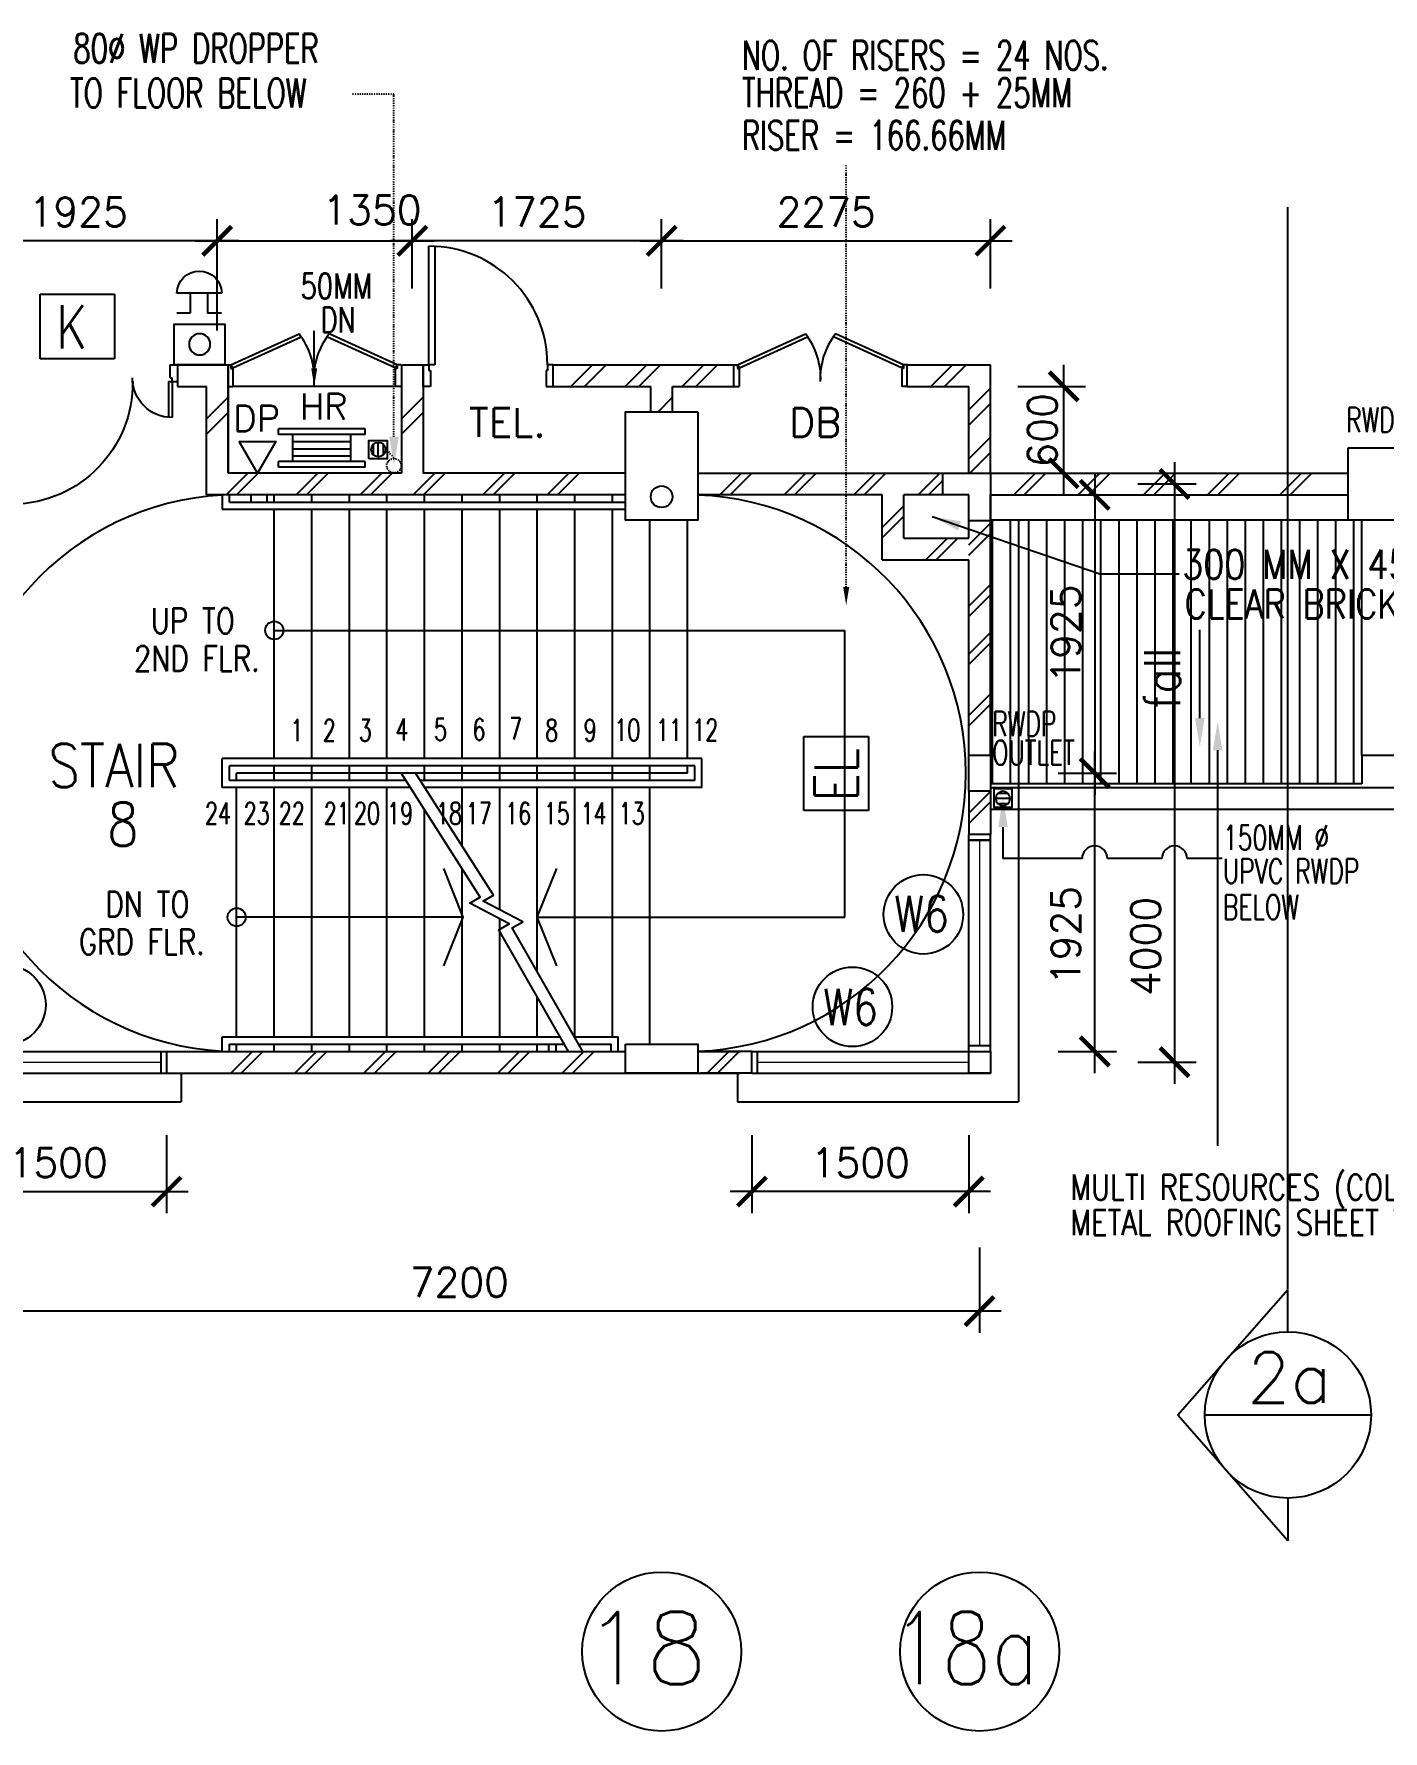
# Model space of a CAD drawing. Header units: feet. Extents: x 1613173 to 1750704, y -859418 to -757301.
# Drawn here: x 1696617 to 1705952, y -847051 to -835311 of the extents above; entities that cross this region are included whole.
import ezdxf

# ---------------------------------------------------------------- set-up
doc = ezdxf.new("R2010")
doc.units = ezdxf.units.FT
doc.header["$LTSCALE"] = 13
doc.header["$MEASUREMENT"] = 0
doc.linetypes.add('DIVIDE', pattern=[1.25, 0.5, -0.25, 0, -0.25, 0, -0.25])
doc.layers.get('0').update_dxf_attribs({"linetype": 'CONTINUOUS'})
for name, color, linetype in [('-EL & K', 10, 'CONTINUOUS'), ('-FF', 240, 'CONTINUOUS'), ('-HR', 4, 'CONTINUOUS'), ('AR', 7, 'CONTINUOUS'), ('AR1', 7, 'CONTINUOUS'), ('COL', 3, 'CONTINUOUS'), ('DIM', 7, 'CONTINUOUS'), ('DOOR', 5, 'CONTINUOUS'), ('DR', 7, 'CONTINUOUS'), ('extension', 1, 'CONTINUOUS'), ('FIT', 5, 'CONTINUOUS'), ('FLASH', 35, 'CONTINUOUS'), ('GRID-T', 7, 'CONTINUOUS'), ('hatch', 7, 'CONTINUOUS'), ('hatchb', 251, 'CONTINUOUS'), ('LINE', 7, 'CONTINUOUS'), ('PIPE', 5, 'DIVIDE'), ('RWDP', 145, 'CONTINUOUS'), ('SPEC', 7, 'CONTINUOUS'), ('stair', 7, 'CONTINUOUS'), ('T25', 7, 'CONTINUOUS'), ('T50', 4, 'CONTINUOUS'), ('TEX', 2, 'CONTINUOUS'), ('WALL', 2, 'CONTINUOUS'), ('WIN', 5, 'CONTINUOUS'), ('WIN-T', 7, 'CONTINUOUS'), ('WP', 50, 'DIVIDE')]:
    doc.layers.add(name, color=color, linetype=linetype)
doc.styles.add('E', font='ROMANS.SHX', dxfattribs={"width": 0.9})
doc.styles.add('ROMANS', font='romans')
doc.styles.get("Standard").update_dxf_attribs({"font": 'ROMANS.SHX'})
doc.dimstyles.get("Standard").update_dxf_attribs({"dimtxt": 0.18, "dimasz": 0.18, "dimexe": 0.18, "dimexo": 0.0625, "dimgap": 0.09, "dimtad": 0, "dimtih": 1, "dimtoh": 1, "dimdec": 4, "dimzin": 0, "dimdsep": 46, "dimtxsty": 'Standard', "dimcen": 0.09, "dimadec": 0, "dimazin": 0, "dimtfac": 1, "dimtdec": 4, "dimtofl": 0, "dimtmove": 0, "dimatfit": 3, "dimfxl": 1, "dimtolj": 1, "dimtzin": 0, "dimarcsym": 0})
doc.dimstyles.new('STANDARD$0', dxfattribs={"dimscale": 0, "dimtxt": 8, "dimasz": 6, "dimexe": 1, "dimexo": 1, "dimgap": 3, "dimtad": 1, "dimdec": 0, "dimlfac": -1, "dimrnd": 1, "dimzin": 0, "dimdsep": 46, "dimtxsty": 'Standard', "dimcen": 0, "dimclrd": 5, "dimclre": 250, "dimadec": 0, "dimazin": 0, "dimtfac": 1, "dimtdec": 4, "dimtofl": 0, "dimtmove": 0, "dimatfit": 3, "dimfxl": 1, "dimtolj": 1, "dimtzin": 0, "dimarcsym": 0})

# ---------------------------------------------------------------- blocks, each defined once
blk = doc.blocks.new('_ARCHTICK')
at = {"color": 0, "linetype": 'ByBlock', "const_width": 0.15}
blk.add_lwpolyline([(-0.5, -0.5), (0.5, 0.5)], dxfattribs=at)
blk = doc.blocks.new('*D209')
at = {"layer": 'DIM', "color": 7, "lineweight": -2, "transparency": 16777216}
for p, q in [((1704509, -838274), (1704509, -842574)), ((1704255, -838424), (1704659, -838424)), ((1704255, -842424), (1704659, -842424))]:
    blk.add_line(p, q, dxfattribs=at)
at = {"layer": 'DIM', "color": 7, "lineweight": -2, "transparency": 16777216, "xscale": 200, "yscale": 200, "zscale": 200}
for p, rotation in [((1704509, -838424), 90), ((1704509, -842424), 270)]:
    blk.add_blockref('_ARCHTICK', p, dxfattribs=dict(at, rotation=rotation))
at = {"layer": 'DIM', "color": 7, "transparency": 16777216, "insert": (1704309, -841623), "char_height": 200, "attachment_point": 5, "rotation": 90, "style": 'ROMANS'}
blk.add_mtext('\\A1;4000', dxfattribs=at)
blk = doc.blocks.new('*D210')
at = {"layer": 'DIM', "color": 7, "lineweight": -2, "transparency": 16777216}
for p, q in [((1703957, -838349), (1703957, -840574)), ((1703703, -838499), (1704107, -838499)), ((1703703, -840424), (1704107, -840424))]:
    blk.add_line(p, q, dxfattribs=at)
at = {"layer": 'DIM', "color": 7, "lineweight": -2, "transparency": 16777216, "xscale": 200, "yscale": 200, "zscale": 200}
for p, rotation in [((1703957, -838499), 90), ((1703957, -840424), 270)]:
    blk.add_blockref('_ARCHTICK', p, dxfattribs=dict(at, rotation=rotation))
at = {"layer": 'DIM', "color": 7, "transparency": 16777216, "insert": (1703757, -839462), "char_height": 200, "attachment_point": 5, "rotation": 90, "style": 'ROMANS'}
blk.add_mtext('\\A1;1925', dxfattribs=at)
blk = doc.blocks.new('*D211')
at = {"layer": 'DIM', "color": 7, "lineweight": -2, "transparency": 16777216}
for p, q in [((1703957, -842499), (1703957, -840274)), ((1703703, -840424), (1704107, -840424)), ((1703703, -842349), (1704107, -842349))]:
    blk.add_line(p, q, dxfattribs=at)
at = {"layer": 'DIM', "color": 7, "lineweight": -2, "transparency": 16777216, "xscale": 200, "yscale": 200, "zscale": 200}
for p, rotation in [((1703957, -840424), 90), ((1703957, -842349), 270)]:
    blk.add_blockref('_ARCHTICK', p, dxfattribs=dict(at, rotation=rotation))
at = {"layer": 'DIM', "color": 7, "transparency": 16777216, "insert": (1703757, -841548), "char_height": 200, "attachment_point": 5, "rotation": 90, "style": 'ROMANS'}
blk.add_mtext('\\A1;1925', dxfattribs=at)
blk = doc.blocks.new('*D212')
at = {"layer": 'DIM', "color": 7, "lineweight": -2, "transparency": 16777216}
for p, q in [((1695960, -843706), (1695960, -844296)), ((1703160, -843706), (1703160, -844296)), ((1703310, -844146), (1695810, -844146))]:
    blk.add_line(p, q, dxfattribs=at)
at = {"layer": 'DIM', "color": 7, "lineweight": -2, "transparency": 16777216, "xscale": 200, "yscale": 200, "zscale": 200}
for p, rotation in [((1695960, -844146), 180.0000000117561), ((1703160, -844146), 1.175611608061899e-08)]:
    blk.add_blockref('_ARCHTICK', p, dxfattribs=dict(at, rotation=rotation))
at = {"layer": 'DIM', "color": 7, "transparency": 16777216, "insert": (1699560, -843946), "char_height": 200, "attachment_point": 5, "rotation": 0, "style": 'ROMANS'}
blk.add_mtext('\\A1;7200', dxfattribs=at)
blk = doc.blocks.new('DR-900-B')
at = {"layer": 'DR'}
for p, q in [((0, 900), (-150, 900)), ((-150, 900), (-150, 860)), ((-150, 860), (-110, 860)), ((-110, 860), (-110, 850)), ((-110, 850), (0, 850)), ((0, 850), (0, 900)), ((-150, 40), (-970, 40)), ((-969, 80), (-150, 80)), ((-150, 80), (-150, 40)), ((-150, 40), (-110, 40)), ((-150, 0), (-150, 40)), ((0, 0), (-150, 0)), ((-110, 50), (0, 50)), ((-110, 40), (-110, 50)), ((0, 50), (0, 0))]:
    blk.add_line(p, q, dxfattribs=at)
blk.add_arc((-150, 40), 820, 90, 180, dxfattribs=at)
blk = doc.blocks.new('D1200')
at = {"layer": 'DR', "color": 7}
for p, q in [((37, 115), (37, 965)), ((62, 115), (62, 965)), ((1138, 115), (1138, 364)), ((1163, 115), (1163, 365)), ((0, 115), (37, 115)), ((37, 115), (37, 90)), ((62, 115), (37, 115)), ((37, 90), (50, 90)), ((50, 90), (50, 0)), ((1138, 115), (1163, 115)), ((1150, 90), (1150, 0)), ((1150, 90), (1163, 90)), ((1163, 115), (1163, 90)), ((1163, 115), (1200, 115))]:
    blk.add_line(p, q, dxfattribs=at)
blk.add_arc((1163, 90), 275, 90, 180, dxfattribs=at)
at = {"layer": 'WIN', "color": 7}
for p, q in [((62, 965), (37, 965)), ((62, 965), (62, 965)), ((50, 0), (0, 0)), ((1150, 0), (1200, 0))]:
    blk.add_line(p, q, dxfattribs=at)
blk.add_arc((50, 125), 840, 359.3227, 89.147, dxfattribs=at)
blk = doc.blocks.new('*D213')
at = {"layer": 'DIM', "color": 7, "lineweight": -2, "transparency": 16777216}
for p, q in [((1695960, -837362), (1695960, -836592)), ((1697885, -837362), (1697885, -836592)), ((1698035, -836742), (1695810, -836742))]:
    blk.add_line(p, q, dxfattribs=at)
at = {"layer": 'DIM', "color": 7, "lineweight": -2, "transparency": 16777216, "xscale": 200, "yscale": 200, "zscale": 200, "rotation": 180}
blk.add_blockref('_ARCHTICK', (1695960, -836742), dxfattribs=at)
at = {"layer": 'DIM', "color": 7, "lineweight": -2, "transparency": 16777216, "xscale": 200, "yscale": 200, "zscale": 200}
blk.add_blockref('_ARCHTICK', (1697885, -836742), dxfattribs=at)
at = {"layer": 'DIM', "color": 7, "transparency": 16777216, "insert": (1696923, -836542), "char_height": 200, "attachment_point": 5, "style": 'ROMANS'}
blk.add_mtext('\\A1;1925', dxfattribs=at)
blk = doc.blocks.new('*D214')
at = {"layer": 'DIM', "color": 7, "lineweight": -2, "transparency": 16777216}
for p, q in [((1697885, -837071), (1697885, -836592)), ((1699235, -837071), (1699235, -836592)), ((1697735, -836742), (1699385, -836742))]:
    blk.add_line(p, q, dxfattribs=at)
at = {"layer": 'DIM', "color": 7, "lineweight": -2, "transparency": 16777216, "xscale": 200, "yscale": 200, "zscale": 200, "rotation": 180}
blk.add_blockref('_ARCHTICK', (1697885, -836742), dxfattribs=at)
at = {"layer": 'DIM', "color": 7, "lineweight": -2, "transparency": 16777216, "xscale": 200, "yscale": 200, "zscale": 200}
blk.add_blockref('_ARCHTICK', (1699235, -836742), dxfattribs=at)
at = {"layer": 'DIM', "color": 7, "transparency": 16777216, "insert": (1698956, -836529), "char_height": 200, "attachment_point": 5, "style": 'ROMANS'}
blk.add_mtext('\\A1;1350', dxfattribs=at)
blk = doc.blocks.new('*D215')
at = {"layer": 'DIM', "color": 7, "lineweight": -2, "transparency": 16777216}
for p, q in [((1699235, -837071), (1699235, -836592)), ((1700960, -837071), (1700960, -836592)), ((1701110, -836742), (1699085, -836742))]:
    blk.add_line(p, q, dxfattribs=at)
at = {"layer": 'DIM', "color": 7, "lineweight": -2, "transparency": 16777216, "xscale": 200, "yscale": 200, "zscale": 200, "rotation": 180}
blk.add_blockref('_ARCHTICK', (1699235, -836742), dxfattribs=at)
at = {"layer": 'DIM', "color": 7, "lineweight": -2, "transparency": 16777216, "xscale": 200, "yscale": 200, "zscale": 200}
blk.add_blockref('_ARCHTICK', (1700960, -836742), dxfattribs=at)
at = {"layer": 'DIM', "color": 7, "transparency": 16777216, "insert": (1700098, -836542), "char_height": 200, "attachment_point": 5, "style": 'ROMANS'}
blk.add_mtext('\\A1;1725', dxfattribs=at)
blk = doc.blocks.new('*D216')
at = {"layer": 'DIM', "color": 7, "lineweight": -2, "transparency": 16777216}
for p, q in [((1700960, -837071), (1700960, -836592)), ((1703235, -837071), (1703235, -836592)), ((1700810, -836742), (1703385, -836742))]:
    blk.add_line(p, q, dxfattribs=at)
at = {"layer": 'DIM', "color": 7, "lineweight": -2, "transparency": 16777216, "xscale": 200, "yscale": 200, "zscale": 200, "rotation": 180}
blk.add_blockref('_ARCHTICK', (1700960, -836742), dxfattribs=at)
at = {"layer": 'DIM', "color": 7, "lineweight": -2, "transparency": 16777216, "xscale": 200, "yscale": 200, "zscale": 200}
blk.add_blockref('_ARCHTICK', (1703235, -836742), dxfattribs=at)
at = {"layer": 'DIM', "color": 7, "transparency": 16777216, "insert": (1702098, -836542), "char_height": 200, "attachment_point": 5, "style": 'ROMANS'}
blk.add_mtext('\\A1;2275', dxfattribs=at)
blk = doc.blocks.new('*D217')
at = {"layer": 'DIM', "color": 7, "lineweight": -2, "transparency": 16777216}
for p, q in [((1703742, -838499), (1703742, -837599)), ((1703424, -837749), (1703892, -837749)), ((1703424, -838349), (1703892, -838349))]:
    blk.add_line(p, q, dxfattribs=at)
at = {"layer": 'DIM', "color": 7, "lineweight": -2, "transparency": 16777216, "xscale": 200, "yscale": 200, "zscale": 200}
for p, rotation in [((1703742, -837749), 90), ((1703742, -838349), 270)]:
    blk.add_blockref('_ARCHTICK', p, dxfattribs=dict(at, rotation=rotation))
at = {"layer": 'DIM', "color": 7, "transparency": 16777216, "insert": (1703595, -838053), "char_height": 200, "attachment_point": 5, "rotation": 90, "style": 'ROMANS'}
blk.add_mtext('\\A1;600', dxfattribs=at)
blk = doc.blocks.new('*D225')
at = {"layer": 'DIM', "color": 7, "lineweight": -2, "transparency": 16777216}
for p, q in [((1696035, -842928), (1696035, -843469)), ((1697535, -842928), (1697535, -843469)), ((1695885, -843319), (1697685, -843319))]:
    blk.add_line(p, q, dxfattribs=at)
at = {"layer": 'DIM', "color": 7, "lineweight": -2, "transparency": 16777216, "xscale": 200, "yscale": 200, "zscale": 200, "rotation": 180}
blk.add_blockref('_ARCHTICK', (1696035, -843319), dxfattribs=at)
at = {"layer": 'DIM', "color": 7, "lineweight": -2, "transparency": 16777216, "xscale": 200, "yscale": 200, "zscale": 200}
blk.add_blockref('_ARCHTICK', (1697535, -843319), dxfattribs=at)
at = {"layer": 'DIM', "color": 7, "transparency": 16777216, "insert": (1696785, -843119), "char_height": 200, "attachment_point": 5, "style": 'ROMANS'}
blk.add_mtext('\\A1;1500', dxfattribs=at)
blk = doc.blocks.new('*D226')
at = {"layer": 'DIM', "color": 7, "lineweight": -2, "transparency": 16777216}
for p, q in [((1701585, -842928), (1701585, -843469)), ((1703085, -842928), (1703085, -843469)), ((1703235, -843319), (1701435, -843319))]:
    blk.add_line(p, q, dxfattribs=at)
at = {"layer": 'DIM', "color": 7, "lineweight": -2, "transparency": 16777216, "xscale": 200, "yscale": 200, "zscale": 200, "rotation": 180}
blk.add_blockref('_ARCHTICK', (1701585, -843319), dxfattribs=at)
at = {"layer": 'DIM', "color": 7, "lineweight": -2, "transparency": 16777216, "xscale": 200, "yscale": 200, "zscale": 200}
blk.add_blockref('_ARCHTICK', (1703085, -843319), dxfattribs=at)
at = {"layer": 'DIM', "color": 7, "transparency": 16777216, "insert": (1702335, -843119), "char_height": 200, "attachment_point": 5, "style": 'ROMANS'}
blk.add_mtext('\\A1;1500', dxfattribs=at)
blk = doc.blocks.new('100FT')
at = {"layer": 'PIPE', "linetype": 'Continuous'}
blk.add_circle((0, 0), 50, dxfattribs=at)
at = {"layer": 'WP', "linetype": 'Continuous'}
for p, q in [((-37, 34), (37, 34)), ((-50, -3), (50, -3)), ((-34, -37), (34, -37))]:
    blk.add_line(p, q, dxfattribs=at)
blk = doc.blocks.new('A$C7CE3714C')
at = {"layer": 'FIT'}
blk.add_lwpolyline([(0, 0), (126, 0), (126, 126), (0, 126)], close=True, dxfattribs=at)
at = {"layer": 'FIT', "xscale": -1}
blk.add_blockref('100FT', (63, 66), dxfattribs=at)
blk = doc.blocks.new('ALARM BELL')
at = {"layer": '-FF'}
for p, q in [((-159, 140), (153, 140)), ((-60, 140), (-60, 0)), ((60, 140), (60, 0)), ((-156, 0), (-60, 0)), ((60, 0), (152, 0))]:
    blk.add_line(p, q, dxfattribs=at)
blk.add_arc((-3, 135), 156, 1.8551, 178.1449, dxfattribs=at)
blk = doc.blocks.new('BREAK GLASS')
at = {"layer": '-FF'}
blk.add_lwpolyline([(-175, 281), (-175, 0), (175, 0), (175, 281)], close=True, dxfattribs=at)
blk.add_circle((2, 140), 73.3, dxfattribs=at)

msp = doc.modelspace()

# ---------------------------------------------------------------- linework, layer by layer
at = {"layer": '-EL & K', "color": 0}
for p, q in [((1696659.5, -837110.8), (1697173.4, -837110.8)), ((1696659.5, -837557.9), (1696659.5, -837110.8)), ((1697173.4, -837110.8), (1697173.4, -837557.9)), ((1697173.4, -837557.9), (1696659.5, -837557.9)), ((1701944.4, -840683.7), (1701944.4, -840169.8)), ((1701944.4, -840169.8), (1702391.5, -840169.8)), ((1702391.5, -840169.8), (1702391.5, -840683.7)), ((1702391.5, -840683.7), (1701944.4, -840683.7))]:
    msp.add_line(p, q, dxfattribs=at)
at = {"layer": '-HR', "color": 0}
for p, q in [((1698308.6, -838082.4), (1698308.6, -838042.4)), ((1698908.6, -838042.4), (1698308.6, -838042.4)), ((1698908.6, -838082.4), (1698308.6, -838082.4)), ((1698408.6, -838267.8), (1698408.6, -838082.4)), ((1698808.6, -838267.8), (1698808.6, -838082.4)), ((1698908.6, -838082.4), (1698908.6, -838042.4)), ((1698808.6, -838132.4), (1698408.6, -838132.4)), ((1698808.6, -838182.4), (1698408.6, -838182.4)), ((1698908.6, -838267.8), (1698308.6, -838267.8)), ((1698308.6, -838307.8), (1698308.6, -838267.8)), ((1698908.6, -838307.8), (1698308.6, -838307.8)), ((1698808.6, -838232.4), (1698408.6, -838232.4)), ((1698908.6, -838307.8), (1698908.6, -838267.8))]:
    msp.add_line(p, q, dxfattribs=at)
msp.add_lwpolyline([(1698035.7, -838129.1), (1698289.7, -838129.1), (1698162.7, -838349.1)], close=True, dxfattribs=at)
at = {"color": 0}
msp.add_line((1703235.2, -840674.1), (1711210.2, -840674.1), dxfattribs=at)
at = {"layer": 'AR', "color": 0}
for p, q in [((1705293.8, -843993.8), (1705293.8, -836509.6)), ((1705293.8, -843999), (1704531.5, -844866.5)), ((1705293.8, -844288.9), (1705293.8, -843999)), ((1705293.8, -845734), (1704531.5, -844866.5)), ((1704718.8, -844863.9), (1705868.8, -844863.9)), ((1705293.8, -845438.9), (1705293.8, -845734))]:
    msp.add_line(p, q, dxfattribs=at)
msp.add_circle((1705293.8, -844863.9), 575, dxfattribs=at)
at = {"layer": 'COL', "color": 0}
for p, q in [((1700710.2, -838674.1), (1700710.2, -838174.1)), ((1701210.2, -838174.1), (1701210.2, -838674.1))]:
    msp.add_line(p, q, dxfattribs=at)
for points in [[(1701210.2, -837924.1), (1701210.2, -838674.1), (1700710.2, -838674.1), (1700710.2, -837924.1)], [(1705710.2, -838174.1), (1706210.2, -838174.1), (1706210.2, -838674.1), (1705710.2, -838674.1)], [(1703085.2, -838499.1), (1702905.2, -838499.1), (1702905.2, -838349.1), (1703235.2, -838349.1), (1703235.2, -838679.1), (1703085.2, -838679.1)], [(1703085.2, -840299.1), (1703235.2, -840299.1), (1703235.2, -840549.1), (1703085.2, -840549.1)], [(1703085.2, -840299.1), (1703235.2, -840299.1), (1703235.2, -840549.1), (1703085.2, -840549.1)], [(1700710.2, -842299.1), (1701210.2, -842299.1), (1701210.2, -842499.1), (1700710.2, -842499.1)]]:
    msp.add_lwpolyline(points, close=True, dxfattribs=at)
at = {"layer": 'DOOR', "color": 0}
for p, q in [((1697980.2, -837599.1), (1698451.2, -837385.8)), ((1699130.2, -837599.1), (1698659.2, -837385.8)), ((1701484.1, -837599.1), (1701955.1, -837385.8)), ((1702634.1, -837599.1), (1702163.2, -837385.8)), ((1697994, -837619.9), (1698466.1, -837405.9)), ((1699116.4, -837619.9), (1698644.3, -837405.9)), ((1701498, -837619.9), (1701970, -837405.9)), ((1702620.3, -837619.9), (1702148.3, -837405.9)), ((1697955.2, -837599.1), (1697980.2, -837599.1)), ((1697980.2, -837599.1), (1697980.2, -837624.1)), ((1697994, -837619.9), (1697980.2, -837599.1)), ((1697980.2, -837624.1), (1697993.2, -837624.1)), ((1697993.2, -837624.1), (1697993.2, -837749.1)), ((1699116.4, -837619.9), (1699130.2, -837599.1)), ((1699130.2, -837624.1), (1699117.2, -837624.1)), ((1699117.2, -837624.1), (1699117.2, -837749.1)), ((1699130.2, -837599.1), (1699130.2, -837624.1)), ((1699155.2, -837599.1), (1699130.2, -837599.1)), ((1701459.1, -837599.1), (1701484.1, -837599.1)), ((1701484.1, -837599.1), (1701484.1, -837624.1)), ((1701498, -837619.9), (1701484.1, -837599.1)), ((1701484.1, -837624.1), (1701497.1, -837624.1)), ((1701497.1, -837624.1), (1701497.1, -837749.1)), ((1702620.3, -837619.9), (1702634.1, -837599.1)), ((1702634.1, -837624.1), (1702621.1, -837624.1)), ((1702621.1, -837624.1), (1702621.1, -837749.1)), ((1702634.1, -837599.1), (1702634.1, -837624.1)), ((1702659.1, -837599.1), (1702634.1, -837599.1)), ((1697955.2, -837749.1), (1697993.2, -837749.1)), ((1699155.2, -837749.1), (1699117.2, -837749.1)), ((1701459.1, -837749.1), (1701497.1, -837749.1)), ((1702659.1, -837749.1), (1702621.1, -837749.1))]:
    msp.add_line(p, q, dxfattribs=at)
for centre, start, end in [((1698057.8, -837692.8), 357.5509, 37.96545), ((1699052.6, -837692.8), 142.03455, 182.4491), ((1701561.7, -837692.8), 357.5509, 37.96545), ((1702556.5, -837692.8), 142.03455, 182.4491)]:
    msp.add_arc(centre, 499, start, end, dxfattribs=at)
at = {"layer": 'DR', "color": 0}
msp.add_line((1698556.3, -837749.1), (1698556.3, -837364.7), dxfattribs=at)
at = {"layer": 'extension', "color": 0}
for p, q in [((1703429.4, -838674.1), (1703429.4, -842699.1)), ((1697635.2, -842499.1), (1697635.2, -842699.1)), ((1701485.2, -842499.1), (1701485.2, -842699.1)), ((1695935.2, -842699.1), (1697635.2, -842699.1)), ((1701485.2, -842699.1), (1703429.4, -842699.1))]:
    msp.add_line(p, q, dxfattribs=at)
at = {"layer": 'FLASH', "color": 0}
for p, q in [((1705710.2, -838674.1), (1703235.2, -838674.1)), ((1703500, -840499.1), (1703500, -838674.1)), ((1703625, -840499.1), (1703625, -838674.1)), ((1703750, -840499.1), (1703750, -838674.1)), ((1703875, -840499.1), (1703875, -838674.1)), ((1704000, -840499.1), (1704000, -838674.1)), ((1704125, -840499.1), (1704125, -838674.1)), ((1704250, -840499.1), (1704250, -838674.1)), ((1704375, -840499.1), (1704375, -838674.1)), ((1704500, -840499.1), (1704500, -838674.1)), ((1704625, -840499.1), (1704625, -838674.1)), ((1704750, -840499.1), (1704750, -838674.1)), ((1704875, -840499.1), (1704875, -838674.1)), ((1705000, -840499.1), (1705000, -838674.1)), ((1705125, -840499.1), (1705125, -838674.1)), ((1705250, -840499.1), (1705250, -838674.1)), ((1705375, -840499.1), (1705375, -838674.1)), ((1705500, -840499.1), (1705500, -838674.1)), ((1705625, -840499.1), (1705625, -838674.1)), ((1705750, -840499.1), (1705750, -838674.1)), ((1705805.2, -840299.1), (1705805.2, -840499.1)), ((1705805.2, -840499.1), (1703235.2, -840499.1))]:
    msp.add_line(p, q, dxfattribs=at)
at = {"layer": 'GRID-T', "color": 0}
for centre in [(1700960.2, -846500.7), (1703160.2, -846500.7)]:
    msp.add_circle(centre, 550, dxfattribs=at)
at = {"layer": 'hatch', "color": 0}
for p, q in [((1700482.2, -837599.1), (1700332.2, -837749.1)), ((1700576.2, -837599.1), (1700426.2, -837749.1)), ((1700858.1, -837599.1), (1700708.1, -837749.1)), ((1700952.1, -837599.1), (1700802.1, -837749.1)), ((1701252, -837599.1), (1701102, -837749.1)), ((1701346, -837599.1), (1701196, -837749.1)), ((1702972.7, -837599.1), (1702822.7, -837749.1)), ((1703066.7, -837599.1), (1702916.7, -837749.1)), ((1699160.2, -837749.1), (1697993.2, -837749.1)), ((1697810.2, -837974.1), (1697960.2, -837824.1)), ((1699160.2, -837974.1), (1699310.2, -837824.1)), ((1700935.2, -837924.1), (1701035.2, -837824.1)), ((1703085.2, -837910.7), (1703235.2, -837760.7)), ((1703085.2, -838016.8), (1703235.2, -837866.8)), ((1697810.2, -838080.2), (1697960.2, -837930.2)), ((1699160.2, -838080.2), (1699310.2, -837930.2)), ((1703085.2, -838250.2), (1703235.2, -838100.2)), ((1703092.4, -838349.1), (1703235.2, -838206.2)), ((1697947.1, -838499.1), (1698097.1, -838349.1)), ((1698018.7, -838499.1), (1698168.7, -838349.1)), ((1698430.2, -838499.1), (1698580.2, -838349.1)), ((1698501.9, -838499.1), (1698651.9, -838349.1)), ((1698874.1, -838499.1), (1699024.1, -838349.1)), ((1698945.7, -838499.1), (1699095.7, -838349.1)), ((1699240.6, -838499.1), (1699390.6, -838349.1)), ((1699312.2, -838499.1), (1699462.2, -838349.1)), ((1699723.8, -838499.1), (1699873.8, -838349.1)), ((1699795.4, -838499.1), (1699945.4, -838349.1)), ((1700167.6, -838499.1), (1700317.6, -838349.1)), ((1700239.2, -838499.1), (1700389.2, -838349.1)), ((1701363.3, -838499.1), (1701513.3, -838349.1)), ((1701434.9, -838499.1), (1701584.9, -838349.1)), ((1701807.1, -838499.1), (1701957.1, -838349.1)), ((1701878.7, -838499.1), (1702028.7, -838349.1)), ((1702290.3, -838499.1), (1702440.3, -838349.1)), ((1702361.9, -838499.1), (1702511.9, -838349.1)), ((1702734.1, -838499.1), (1702884.1, -838349.1)), ((1702805.7, -838499.1), (1702905.2, -838399.6)), ((1703398.1, -838499.1), (1703548.1, -838349.1)), ((1703469.7, -838499.1), (1703619.7, -838349.1)), ((1703841.9, -838499.1), (1703991.9, -838349.1)), ((1703913.6, -838499.1), (1704063.6, -838349.1)), ((1704293.9, -838499.1), (1704443.9, -838349.1)), ((1704365.5, -838499.1), (1704515.5, -838349.1)), ((1704737.7, -838499.1), (1704887.7, -838349.1)), ((1704809.4, -838499.1), (1704959.4, -838349.1)), ((1705238.6, -838499.1), (1705388.6, -838349.1)), ((1705310.2, -838499.1), (1705460.2, -838349.1)), ((1702485.2, -838724.1), (1702635.2, -838574.1)), ((1702485.2, -838795.7), (1702635.2, -838645.7)), ((1702788.6, -838949.1), (1702938.6, -838799.1)), ((1702860.2, -838949.1), (1703010.2, -838799.1)), ((1703085.2, -838844), (1703235.2, -838694)), ((1703085.2, -838915.6), (1703235.2, -838765.6)), ((1703085.2, -839269), (1703235.2, -839119)), ((1703085.2, -839340.6), (1703235.2, -839190.6)), ((1703085.2, -839601.1), (1703235.2, -839451.1)), ((1703085.2, -839672.7), (1703235.2, -839522.7)), ((1703085.2, -840026.1), (1703235.2, -839876.1)), ((1703085.2, -840097.7), (1703235.2, -839947.7)), ((1703085.2, -840701.5), (1703235.2, -840551.5)), ((1703085.2, -840773.1), (1703235.2, -840623.1)), ((1697978.5, -842499.1), (1698128.5, -842349.1)), ((1698050.2, -842499.1), (1698200.2, -842349.1)), ((1698422.4, -842499.1), (1698572.4, -842349.1)), ((1698494, -842499.1), (1698644, -842349.1)), ((1698900.5, -842499.1), (1699050.5, -842349.1)), ((1698972.2, -842499.1), (1699122.2, -842349.1)), ((1699344.4, -842499.1), (1699494.4, -842349.1)), ((1699416, -842499.1), (1699566, -842349.1)), ((1699827.5, -842499.1), (1699977.5, -842349.1)), ((1699899.2, -842499.1), (1700049.2, -842349.1)), ((1700271.4, -842499.1), (1700421.4, -842349.1)), ((1700343, -842499.1), (1700493, -842349.1)), ((1701275.4, -842499.1), (1701425.4, -842349.1)), ((1701347, -842499.1), (1701497, -842349.1))]:
    msp.add_line(p, q, dxfattribs=at)
msp.add_solid([(1698535.5, -837624.1), (1698577.1, -837624.1), (1698556.3, -837749.1)], dxfattribs=at)
at = {"layer": 'hatchb', "color": 0}
msp.add_lwpolyline([(1703235.2, -840524.1), (1711210.2, -840524.1)], dxfattribs=at)
at = {"layer": 'LINE', "color": 0}
for p, q in [((1704807.5, -840266.3), (1704807.5, -843003.2)), ((1703322.1, -840797), (1703322.1, -841015.8)), ((1703869.2, -841015.8), (1703322.1, -841015.8)), ((1704421, -841015.8), (1704044.8, -841015.8)), ((1704838.8, -841015.8), (1704596.6, -841015.8))]:
    msp.add_line(p, q, dxfattribs=at)
for centre in [(1703957, -841015.8), (1704508.8, -841015.8)]:
    msp.add_arc(centre, 87.8, 0, 180, dxfattribs=at)
for points in [[(1704774.2, -840266.3), (1704840.9, -840266.3), (1704807.5, -840066.3)], [(1703288.8, -840797), (1703355.4, -840797), (1703322.1, -840597)]]:
    msp.add_solid(points, dxfattribs=at)
at = {"layer": 'RWDP', "color": 0}
msp.add_circle((1700960.2, -838512), 75, dxfattribs=at)
at = {"layer": 'SPEC', "color": 0}
for p, q in [((1704540.1, -839048.5), (1704000, -839048.5)), ((1704684.1, -840043.9), (1704684.1, -839433.9))]:
    msp.add_line(p, q, dxfattribs=at)
msp.add_solid([(1704717.4, -840043.9), (1704650.7, -840043.9), (1704684.1, -840243.9)], dxfattribs=at)
at = {"layer": 'stair', "color": 0}
for p, q in [((1697919.4, -838499.1), (1697919.4, -838599.1)), ((1697969.4, -838549.1), (1697969.4, -838499.1)), ((1697969.4, -838549.1), (1700710.2, -838549.1)), ((1698119.4, -838549.1), (1698119.4, -838499.1)), ((1698230.2, -838549.1), (1698230.2, -838499.1)), ((1698230.2, -838549.1), (1700710.2, -838549.1)), ((1698279.4, -838549.1), (1698279.4, -838499.1)), ((1698539.4, -838549.1), (1698539.4, -838499.1)), ((1698799.4, -838549.1), (1698799.4, -838499.1)), ((1699059.4, -838549.1), (1699059.4, -838499.1)), ((1699319.4, -838549.1), (1699319.4, -838499.1)), ((1699579.4, -838549.1), (1699579.4, -838499.1)), ((1699839.4, -838549.1), (1699839.4, -838499.1)), ((1700099.4, -838549.1), (1700099.4, -838499.1)), ((1700359.4, -838549.1), (1700359.4, -838499.1)), ((1700619.4, -838549.1), (1700619.4, -838499.1)), ((1697919.4, -838599.1), (1700710.2, -838599.1)), ((1698279.4, -840324.1), (1698279.4, -838599.1)), ((1698539.4, -840324.1), (1698539.4, -838599.1)), ((1698799.4, -840324.1), (1698799.4, -838599.1)), ((1699059.4, -840324.1), (1699059.4, -838599.1)), ((1699319.4, -840324.1), (1699319.4, -838599.1)), ((1699579.4, -840324.1), (1699579.4, -838599.1)), ((1699839.4, -840324.1), (1699839.4, -838599.1)), ((1700099.4, -840324.1), (1700099.4, -838599.1)), ((1700359.4, -840324.1), (1700359.4, -838599.1)), ((1700619.4, -840324.1), (1700619.4, -838599.1)), ((1700879.4, -840324.1), (1700879.4, -838674.1)), ((1701139.4, -840324.1), (1701139.4, -838674.1)), ((1698279.4, -839436.6), (1702227, -839436.6)), ((1702227, -841420.7), (1702227, -839436.6)), ((1701239.4, -840324.1), (1697919.4, -840324.1)), ((1697919.4, -840524.1), (1697919.4, -840324.1)), ((1701239.4, -840524.1), (1701239.4, -840324.1)), ((1701189.4, -840374.1), (1697969.4, -840374.1)), ((1697969.4, -840474.1), (1697969.4, -840374.1)), ((1701139.4, -840424.1), (1698019.4, -840424.1)), ((1698019.4, -840474.1), (1698019.4, -840424.1)), ((1698279.4, -840424.1), (1698279.4, -840374.1)), ((1698279.4, -840474.1), (1698279.4, -840424.1)), ((1698539.4, -840424.1), (1698539.4, -840374.1)), ((1698539.4, -840474.1), (1698539.4, -840424.1)), ((1698799.4, -840424.1), (1698799.4, -840374.1)), ((1698799.4, -840424.1), (1698799.4, -840374.1)), ((1698799.4, -840474.1), (1698799.4, -840424.1)), ((1699059.4, -840424.1), (1699059.4, -840374.1)), ((1699059.4, -840424.1), (1699059.4, -840374.1)), ((1699059.4, -840474.1), (1699059.4, -840424.1)), ((1699319.4, -840474.1), (1699319.4, -840374.1)), ((1701139.4, -840424.1), (1699340.1, -840424.1)), ((1699579.4, -840424.1), (1699579.4, -840374.1)), ((1699579.4, -840474.1), (1699579.4, -840424.1)), ((1699579.4, -840474.1), (1699579.4, -840428.5)), ((1699839.4, -840424.1), (1699839.4, -840374.1)), ((1699839.4, -840474.1), (1699839.4, -840424.1)), ((1699839.4, -840474.1), (1699839.4, -840424.1)), ((1700099.4, -840424.1), (1700099.4, -840374.1)), ((1700099.4, -840474.1), (1700099.4, -840424.1)), ((1700099.4, -840474.1), (1700099.4, -840424.1)), ((1700359.4, -840424.1), (1700359.4, -840374.1)), ((1700359.4, -840474.1), (1700359.4, -840424.1)), ((1700359.4, -840474.1), (1700359.4, -840424.1)), ((1700619.4, -840424.1), (1700619.4, -840374.1)), ((1700619.4, -840474.1), (1700619.4, -840424.1)), ((1700619.4, -840474.1), (1700619.4, -840424.1)), ((1700879.4, -840424.1), (1700879.4, -840374.1)), ((1700879.4, -840474.1), (1700879.4, -840424.1)), ((1700879.4, -840474.1), (1700879.4, -840424.1)), ((1701139.4, -840424.1), (1701139.4, -840374.1)), ((1701189.4, -840474.1), (1701189.4, -840374.1)), ((1699221.5, -840524.1), (1697919.4, -840524.1)), ((1699189.6, -840474.1), (1697969.4, -840474.1)), ((1698019.4, -842249.1), (1698019.4, -840524.1)), ((1698279.4, -842249.1), (1698279.4, -840524.1)), ((1698539.4, -842249.1), (1698539.4, -840524.1)), ((1698799.4, -842249.1), (1698799.4, -840524.1)), ((1699059.4, -842249.1), (1699059.4, -840524.1)), ((1701189.4, -840474.1), (1699290.2, -840474.1)), ((1699315.2, -840474.1), (1699317.2, -840474.1)), ((1701239.4, -840524.1), (1699322.1, -840524.1)), ((1701239.4, -840524.1), (1699322.1, -840524.1)), ((1699579.4, -840926.8), (1699579.4, -840524.1)), ((1699839.4, -841369.1), (1699839.4, -840524.1)), ((1700099.4, -841796.3), (1700099.4, -840524.1)), ((1700359.4, -842249.1), (1700359.4, -840524.1)), ((1700619.4, -842249.1), (1700619.4, -840524.1)), ((1700879.4, -842299.1), (1700879.4, -840524.1)), ((1699319.4, -842249.1), (1699319.4, -840677.7)), ((1699579.4, -842249.1), (1699579.4, -841085.2)), ((1699587.8, -841420.7), (1698019.4, -841420.7)), ((1699839.4, -842249.1), (1699839.4, -841431.2)), ((1700099.4, -841420.7), (1702227, -841420.7)), ((1700099.4, -842249.1), (1700099.4, -841972.1)), ((1697919.4, -842249.1), (1700257.8, -842249.1)), ((1697919.4, -842349.1), (1697919.4, -842249.1)), ((1697969.4, -842299.1), (1700286.3, -842299.1)), ((1697969.4, -842349.1), (1697969.4, -842299.1)), ((1698019.4, -842349.1), (1698019.4, -842299.1)), ((1698279.4, -842349.1), (1698279.4, -842299.1)), ((1698539.4, -842349.1), (1698539.4, -842299.1)), ((1698799.4, -842349.1), (1698799.4, -842299.1)), ((1699059.4, -842349.1), (1699059.4, -842299.1)), ((1699319.4, -842349.1), (1699319.4, -842299.1)), ((1699579.4, -842349.1), (1699579.4, -842299.1)), ((1699839.4, -842349.1), (1699839.4, -842299.1)), ((1700099.4, -842349.1), (1700099.4, -842299.1)), ((1700177.8, -842299.1), (1700177.8, -842349.1)), ((1700227.8, -842299.1), (1700227.8, -842349.1)), ((1700358.3, -842249.1), (1700660.2, -842249.1)), ((1700386.9, -842299.1), (1700610.2, -842299.1)), ((1700610.2, -842349.1), (1700610.2, -842299.1)), ((1700660.2, -842349.1), (1700660.2, -842249.1))]:
    msp.add_line(p, q, dxfattribs=at)
for points in [[(1700314.9, -842349.1), (1699833.7, -841507.2), (1699905.9, -841466), (1699632.4, -841322.8), (1699704.7, -841281.5), (1699154.9, -840419.8)], [(1700415.5, -842349.1), (1699926.6, -841493.8), (1699998.8, -841452.6), (1699725.3, -841309.4), (1699797.5, -841268.1), (1699255.4, -840419.8)], [(1699453, -841757.8), (1699587.8, -841420.7), (1699453, -841083.6)], [(1700234.2, -841757.8), (1700099.4, -841420.7), (1700234.2, -841083.6)]]:
    msp.add_lwpolyline(points, dxfattribs=at)
for centre in [(1698279.4, -839436.6), (1698019.4, -841420.7)]:
    msp.add_circle(centre, 62.5, dxfattribs=at)
for centre, start, end in [((1698019.4, -840424.1), 90, 270), ((1701139.4, -840424.1), 272.10753, 87.89247)]:
    msp.add_arc(centre, 1925, start, end, dxfattribs=at)
at = {"layer": 'WALL', "color": 0}
for p, q in [((1697610.2, -837599.1), (1697960.2, -837599.1)), ((1697610.2, -837599.1), (1697610.2, -837749.1)), ((1697960.2, -838349.1), (1697960.2, -837599.1)), ((1697960.2, -837599.1), (1697960.2, -838349.1)), ((1699160.2, -837599.1), (1699160.2, -838349.1)), ((1699160.2, -837599.1), (1699310.2, -837599.1)), ((1699310.2, -837599.1), (1699310.2, -838349.1)), ((1700210.2, -837599.1), (1701459.1, -837599.1)), ((1701459.1, -837749.1), (1701459.1, -837599.1)), ((1702659.1, -837599.1), (1703235.2, -837599.1)), ((1702659.1, -837749.1), (1702659.1, -837599.1)), ((1703235.2, -838349.1), (1703235.2, -837599.1)), ((1697610.2, -837749.1), (1697810.2, -837749.1)), ((1697810.2, -838499.1), (1697810.2, -837749.1)), ((1700210.2, -837749.1), (1700885.2, -837749.1)), ((1700885.2, -837924.1), (1700885.2, -837749.1)), ((1701035.2, -837924.1), (1701035.2, -837749.1)), ((1701035.2, -837749.1), (1701459.1, -837749.1)), ((1702659.1, -837749.1), (1703085.2, -837749.1)), ((1703085.2, -838349.1), (1703085.2, -837749.1)), ((1699160.2, -838349.1), (1697960.2, -838349.1)), ((1700710.2, -838349.1), (1699310.2, -838349.1)), ((1701210.2, -838349.1), (1703085.2, -838349.1)), ((1703235.2, -838349.1), (1705710.2, -838349.1)), ((1700710.2, -838499.1), (1697810.2, -838499.1)), ((1702485.2, -838499.1), (1701210.2, -838499.1)), ((1702485.2, -838949.1), (1702485.2, -838499.1)), ((1703085.2, -838499.1), (1702635.2, -838499.1)), ((1702635.2, -838799.1), (1702635.2, -838499.1)), ((1703085.2, -838799.1), (1703085.2, -838499.1)), ((1703235.2, -838499.1), (1705710.2, -838499.1)), ((1703235.2, -840299.1), (1703235.2, -838499.1)), ((1705805.2, -840299.1), (1705805.2, -838674.1)), ((1702635.2, -838799.1), (1703085.2, -838799.1)), ((1702485.2, -838949.1), (1703085.2, -838949.1)), ((1703085.2, -840299.1), (1703085.2, -838949.1)), ((1705805.2, -840299.1), (1706035.2, -840299.1)), ((1703085.2, -840549.1), (1703085.2, -840849.1)), ((1703235.2, -840549.1), (1703235.2, -840849.1)), ((1703235.2, -840849.1), (1703085.2, -840849.1)), ((1697535.2, -842349.1), (1700710.2, -842349.1)), ((1697535.2, -842499.1), (1697535.2, -842349.1)), ((1701210.2, -842349.1), (1701504.4, -842349.1)), ((1701585.2, -842349.1), (1701229.4, -842349.1)), ((1701585.2, -842499.1), (1701585.2, -842349.1)), ((1697535.2, -842499.1), (1701504.4, -842499.1)), ((1701585.2, -842499.1), (1701229.4, -842499.1))]:
    msp.add_line(p, q, dxfattribs=at)
at = {"layer": 'WIN', "color": 0}
for p, q in [((1703085.2, -842349.1), (1703085.2, -840849.1)), ((1703235.2, -840887.1), (1703085.2, -840887.1)), ((1703085.2, -840887.1), (1703235.2, -840887.1)), ((1703235.2, -842349.1), (1703235.2, -840849.1)), ((1703235.2, -842311.1), (1703085.2, -842311.1)), ((1696035.2, -842349.1), (1697535.2, -842349.1)), ((1697497.2, -842499.1), (1697497.2, -842349.1)), ((1701585.2, -842349.1), (1703085.2, -842349.1)), ((1701623.2, -842499.1), (1701623.2, -842349.1)), ((1696035.2, -842499.1), (1697535.2, -842499.1)), ((1701585.2, -842499.1), (1703235.2, -842499.1))]:
    msp.add_line(p, q, dxfattribs=at)
at = {"layer": 'WIN', "color": 0, "const_width": 10, "flags": 128}
for points in [[(1703160.2, -842311.1), (1703160.2, -840887.1)], [(1696073.2, -842424.1), (1697497.2, -842424.1)], [(1701623.2, -842424.1), (1703085.2, -842424.1)]]:
    msp.add_lwpolyline(points, dxfattribs=at)
at = {"layer": 'WIN', "color": 0}
msp.add_lwpolyline([(1703085.2, -842349.1), (1703235.2, -842349.1), (1703235.2, -842499.1), (1703085.2, -842499.1)], close=True, dxfattribs=at)
at = {"layer": 'WIN-T', "color": 0}
for p, q in [((1703250, -840499.1), (1703250, -838674.1)), ((1703375, -840499.1), (1703375, -838674.1))]:
    msp.add_line(p, q, dxfattribs=at)
for centre in [(1702771.3, -841401.1), (1696423.3, -842026.9), (1702280.4, -842041.1)]:
    msp.add_circle(centre, 275, dxfattribs=at)
at = {"layer": 'WP', "color": 0}
for p, q in [((1699108.2, -835727.4), (1698819.2, -835727.4)), ((1699108.2, -838097.7), (1699108.2, -835727.4)), ((1702237.3, -839137.7), (1702237.3, -836221.3)), ((1699060.1, -838186.1), (1699108.2, -838247.7)), ((1699060.1, -838186.1), (1699108.2, -838247.7))]:
    msp.add_line(p, q, dxfattribs=at)
msp.add_circle((1699108.2, -838297.7), 50, dxfattribs=at)
for points in [[(1699141.5, -838097.7), (1699074.8, -838097.7), (1699108.2, -838297.7)], [(1702258.1, -839137.7), (1702216.4, -839137.7), (1702237.3, -839262.7)]]:
    msp.add_solid(points, dxfattribs=at)

# ---------------------------------------------------------------- block references
at = {"layer": '-FF', "color": 0, "xscale": -1}
msp.add_blockref('ALARM BELL', (1697758.3, -837243), dxfattribs=at)
at = {"layer": '-FF', "color": 0, "xscale": -1, "rotation": 180}
msp.add_blockref('BREAK GLASS', (1697761.6, -837318), dxfattribs=at)
at = {"layer": 'DR', "color": 0, "xscale": -1, "rotation": 180}
msp.add_blockref('D1200', (1696410.2, -837599.1), dxfattribs=at)
at = {"layer": 'T25', "color": 0, "xscale": -1, "rotation": 270}
msp.add_blockref('A$C7CE3714C', (1698934.1, -838249.1), dxfattribs=at)
at = {"layer": 'T25', "color": 0, "rotation": 180}
msp.add_blockref('A$C7CE3714C', (1703385.1, -840534), dxfattribs=at)
at = {"layer": 'WALL', "color": 0, "rotation": 270}
msp.add_blockref('DR-900-B', (1699310.2, -837749.1), dxfattribs=at)

# ---------------------------------------------------------------- texts
at = {"layer": '-EL & K', "color": 0, "style": 'E', "width": 0.8}
msp.add_text('K', height=300, dxfattribs=at).set_placement((1696770.9, -837487.9))
msp.add_text('EL', height=300, rotation=90, dxfattribs=at).set_placement((1702317.4, -840620.9))
at = {"layer": '-HR', "color": 0, "style": 'ROMANS'}
for s, p in [('HR', (1698455.2, -837977.7)), ('DP ', (1697995.4, -838060.1))]:
    msp.add_text(s, height=180, dxfattribs=at).set_placement(p)
at = {"layer": 'AR1', "color": 0, "style": 'ROMANS'}
msp.add_text('2a', height=350, dxfattribs=at).set_placement((1705011.4, -844780.6))
at = {"layer": 'GRID-T', "color": 0, "style": 'ROMANS'}
msp.add_text('18', height=500, dxfattribs=at).set_placement((1700421, -846726.5))
at = {"layer": 'GRID-T', "color": 0, "style": 'ROMANS', "width": 0.8}
msp.add_text('18a', height=500, dxfattribs=at).set_placement((1702556, -846726.5))
at = {"layer": 'RWDP', "color": 0, "style": 'ROMANS', "width": 0.7}
for s, p in [('RWDP', (1705696.7, -838065.5)), ('RWDP', (1703248.3, -840167.4)), ('OUTLET', (1703248.3, -840367.4)), ('150MM %%c', (1704844.7, -840955.3)), ('UPVC RWDP', (1704844.7, -841187.5)), ('BELOW', (1704844.7, -841435.9))]:
    msp.add_text(s, height=170, dxfattribs=at).set_placement(p)
at = {"layer": 'SPEC', "color": 0, "style": 'ROMANS', "width": 0.85}
for s, p in [('300 MM X 450 MM', (1704562, -839080.4)), ('CLEAR BRICKWALL RISER', (1704579.4, -839353.5))]:
    msp.add_text(s, height=200, dxfattribs=at).set_placement(p)
msp.add_text('fall', height=250, rotation=90, dxfattribs=at).set_placement((1704548.1, -839982.6))
at = {"layer": 'stair', "color": 0, "style": 'ROMANS'}
for s, height, width, p in [('UP TO', 175, 0.8, (1697425.3, -839458.4)), ('2ND FLR.', 175, 0.8, (1697309.1, -839719.2)), ('1', 150, 0.7, (1698390.8, -840202.1)), ('1', 150, 0.7, (1698390.8, -840202.1)), ('2', 150, 0.7, (1698615.4, -840202.6)), ('2', 150, 0.7, (1698615.4, -840202.6)), ('3', 150, 0.7, (1698864.9, -840202.6)), ('3', 150, 0.7, (1698864.9, -840202.6)), ('4', 150, 0.7, (1699118.5, -840197.4)), ('4', 150, 0.7, (1699118.5, -840197.4)), ('5', 150, 0.7, (1699384.9, -840197.4)), ('5', 150, 0.7, (1699384.9, -840197.4)), ('6', 150, 0.7, (1699651.4, -840197.4)), ('6', 150, 0.7, (1699651.4, -840197.4)), ('7', 150, 0.7, (1699904.9, -840192.1)), ('7', 150, 0.7, (1699904.9, -840192.1)), ('8', 150, 0.7, (1700154.4, -840202.6)), ('8', 150, 0.7, (1700154.4, -840202.6)), ('9', 150, 0.7, (1700420.9, -840202.6)), ('9', 150, 0.7, (1700420.9, -840202.6)), ('10', 150, 0.7, (1700632.8, -840200.7)), ('10', 150, 0.7, (1700632.8, -840200.7)), ('11', 150, 0.7, (1700920.9, -840200.7)), ('11', 150, 0.7, (1700920.9, -840200.7)), ('12', 150, 0.7, (1701171.9, -840200.7)), ('24', 150, 0.7, (1697800.5, -840778.3)), ('23', 150, 0.7, (1698067.9, -840778.3)), ('22', 150, 0.7, (1698311.5, -840776.8)), ('21', 150, 0.7, (1698622.2, -840778.3)), ('20', 150, 0.7, (1698831.5, -840776.8)), ('19', 150, 0.7, (1699060.3, -840778.3)), ('18', 150, 0.7, (1699398.9, -840778.3)), ('17', 150, 0.7, (1699604.7, -840778.3)), ('16', 150, 0.7, (1699877.2, -840778.3)), ('15', 150, 0.7, (1700144.8, -840778.3)), ('14', 150, 0.7, (1700399, -840778.3)), ('13', 150, 0.7, (1700662.7, -840778.3)), ('DN TO', 175, 0.8, (1697111.3, -841417.5)), ('GRD FLR.', 175, 0.8, (1696928.4, -841678.3)), ('MULTI RESOURCES (COLOUR COAT) MEGA FLEX II', 175, 0.8, (1703787.4, -843376.4)), ("METAL ROOFING SHEET TO MANUFACTURER'S DETAIL", 175, 0.8, (1703787.4, -843620.9))]:
    msp.add_text(s, height=height, dxfattribs=dict(at, width=width)).set_placement(p)
at = {"layer": 'T25', "color": 0, "style": 'ROMANS'}
for s, p in [('TEL.', (1699626.6, -838099)), ('DB', (1701842, -838099))]:
    msp.add_text(s, height=200, dxfattribs=at).set_placement(p)
at = {"layer": 'T50', "color": 0, "style": 'ROMANS', "width": 0.85}
for s, p in [('STAIR', (1696716.5, -840520.8)), ('8', (1697123.2, -840927.1))]:
    msp.add_text(s, height=300, dxfattribs=at).set_placement(p)
at = {"layer": 'TEX', "color": 0, "ltscale": 0.5, "style": 'ROMANS', "width": 0.75}
for s, p in [('50MM ', (1698461.7, -837142.1)), ('50MM ', (1698461.7, -837142.1)), ('DN', (1698599.2, -837375.6)), ('DN', (1698599.2, -837375.6))]:
    msp.add_text(s, height=175, dxfattribs=at).set_placement(p)
at = {"layer": 'WIN-T', "color": 0, "style": 'ROMANS', "width": 0.8}
for p in [(1702570.5, -841522), (1702079.7, -842166.9)]:
    msp.add_text('W6', height=250, dxfattribs=at).set_placement(p)
at = {"layer": 'WP', "color": 0, "style": 'ROMANS', "width": 0.7}
for s, p in [('80%%C WP DROPPER', (1696889.3, -835510.9)), ('NO. OF RISERS = 24 NOS.', (1701515.3, -835558.3)), ('TO FLOOR BELOW', (1696865.3, -835819.1)), ('THREAD = 260 + 25MM', (1701515.3, -835817.4)), ('RISER = 166.66MM', (1701515.3, -836111.7))]:
    msp.add_text(s, height=200, dxfattribs=at).set_placement(p)

# ---------------------------------------------------------------- dimensions: what is measured, and where the dimension line sits
at = {"layer": 'DIM', "color": 0}
for base, p1, p2, picture, middle in [((1695960.2, -836742), (1697885.2, -837512.3), (1695960.2, -837512.3), '*D213', (1696922.7, -836542)), ((1703235.2, -836742), (1700960.2, -837220.7), (1703235.2, -837220.7), '*D216', (1702097.7, -836542)), ((1697535.2, -843319.5), (1696035.2, -842778), (1697535.2, -842778), '*D225', (1696785.2, -843119.5))]:
    dim = msp.add_linear_dim(base=base, p1=p1, p2=p2, dimstyle='STANDARD$0', override={"dimscale": 100, "dimtxt": 2, "dimasz": 2, "dimexe": 1.5, "dimexo": 1.5, "dimgap": 1, "dimtxsty": 'ROMANS', "dimblk": 'ARCHTICK', "dimdle": 1.5, "dimclrd": 7, "dimclre": 7, "dimclrt": 7, "dimtdec": 0, "dimtmove": 2}, dxfattribs=at)
    dim.commit()
    dim.dimension.update_dxf_attribs({"geometry": picture, "text_midpoint": middle})
dim = msp.add_linear_dim(base=(1699235.2, -836742), p1=(1697885.2, -837220.7), p2=(1699235.2, -837220.7), dimstyle='STANDARD$0', override={"dimscale": 100, "dimtxt": 2, "dimasz": 2, "dimexe": 1.5, "dimexo": 1.5, "dimgap": 1, "dimtxsty": 'ROMANS', "dimblk": 'ARCHTICK', "dimdle": 1.5, "dimclrd": 7, "dimclre": 7, "dimclrt": 7, "dimtdec": 0, "dimtmove": 2}, dxfattribs=at)
dim.commit()
dim.dimension.update_dxf_attribs({"geometry": '*D214', "text_midpoint": (1698956.5, -836529.5), "dimtype": 160})
for base, p1, p2, picture, middle in [((1699235.2, -836742), (1700960.2, -837220.7), (1699235.2, -837220.7), '*D215', (1700097.7, -836542)), ((1701585.2, -843319.5), (1703085.2, -842778), (1701585.2, -842778), '*D226', (1702335.2, -843119.5))]:
    dim = msp.add_linear_dim(base=base, p1=p1, p2=p2, angle=180, dimstyle='STANDARD$0', override={"dimscale": 100, "dimtxt": 2, "dimasz": 2, "dimexe": 1.5, "dimexo": 1.5, "dimgap": 1, "dimtxsty": 'ROMANS', "dimblk": 'ARCHTICK', "dimdle": 1.5, "dimclrd": 7, "dimclre": 7, "dimclrt": 7, "dimtdec": 0, "dimtmove": 2}, dxfattribs=at)
    dim.commit()
    dim.dimension.update_dxf_attribs({"geometry": picture, "text_midpoint": middle})
for base, p1, p2, angle, picture, middle, dimtype in [((1703742.4, -837749.1), (1703274.4, -838349.1), (1703274.4, -837749.1), 90, '*D217', (1703595, -838052.7), 160), ((1704508.8, -842424.1), (1704105, -838424.1), (1704105, -842424.1), 270, '*D209', (1704308.8, -841622.9), 161), ((1703957, -840424.1), (1703553.1, -842349.1), (1703553.1, -840424.1), 90, '*D211', (1703757, -841547.6), 161)]:
    dim = msp.add_linear_dim(base=base, p1=p1, p2=p2, angle=angle, dimstyle='STANDARD$0', override={"dimscale": 100, "dimtxt": 2, "dimasz": 2, "dimexe": 1.5, "dimexo": 1.5, "dimgap": 1, "dimtxsty": 'ROMANS', "dimblk": 'ARCHTICK', "dimdle": 1.5, "dimclrd": 7, "dimclre": 7, "dimclrt": 7, "dimtdec": 0, "dimtmove": 2}, dxfattribs=at)
    dim.commit()
    dim.dimension.update_dxf_attribs({"geometry": picture, "text_midpoint": middle, "dimtype": dimtype})
for p1, p2, distance, picture, middle in [((1703553.1, -838499.1), (1703553.1, -840424.1), 403.9, '*D210', (1703757, -839461.6)), ((1703160.2, -843555.7), (1695960.2, -843555.7), 590.5, '*D212', (1699560.2, -843946.3))]:
    dim = msp.add_aligned_dim(p1=p1, p2=p2, distance=distance, dimstyle='STANDARD$0', override={"dimscale": 100, "dimtxt": 2, "dimasz": 2, "dimexe": 1.5, "dimexo": 1.5, "dimgap": 1, "dimtxsty": 'ROMANS', "dimblk": 'ARCHTICK', "dimdle": 1.5, "dimclrd": 7, "dimclre": 7, "dimclrt": 7, "dimtdec": 0, "dimtmove": 2}, dxfattribs=at)
    dim.commit()
    dim.dimension.update_dxf_attribs({"geometry": picture, "text_midpoint": middle})

# ---------------------------------------------------------------- leaders
at = {"layer": 'SPEC', "color": 0}
msp.add_leader([(1702832.9, -838649.1), (1704000, -839048.5)], dimstyle='Standard', override={"dimscale": 100, "dimtxt": 2, "dimasz": 2, "dimexe": 1.5, "dimexo": 1.5, "dimgap": 1, "dimtad": 0, "dimtih": 0, "dimtoh": 0, "dimdec": 0, "dimtxsty": 'ROMANS', "dimcen": 0, "dimdle": 1.5, "dimclrd": 7, "dimclre": 7, "dimclrt": 7, "dimtdec": 0, "dimtmove": 2}, dxfattribs=at)

doc.saveas('drawing.dxf')
